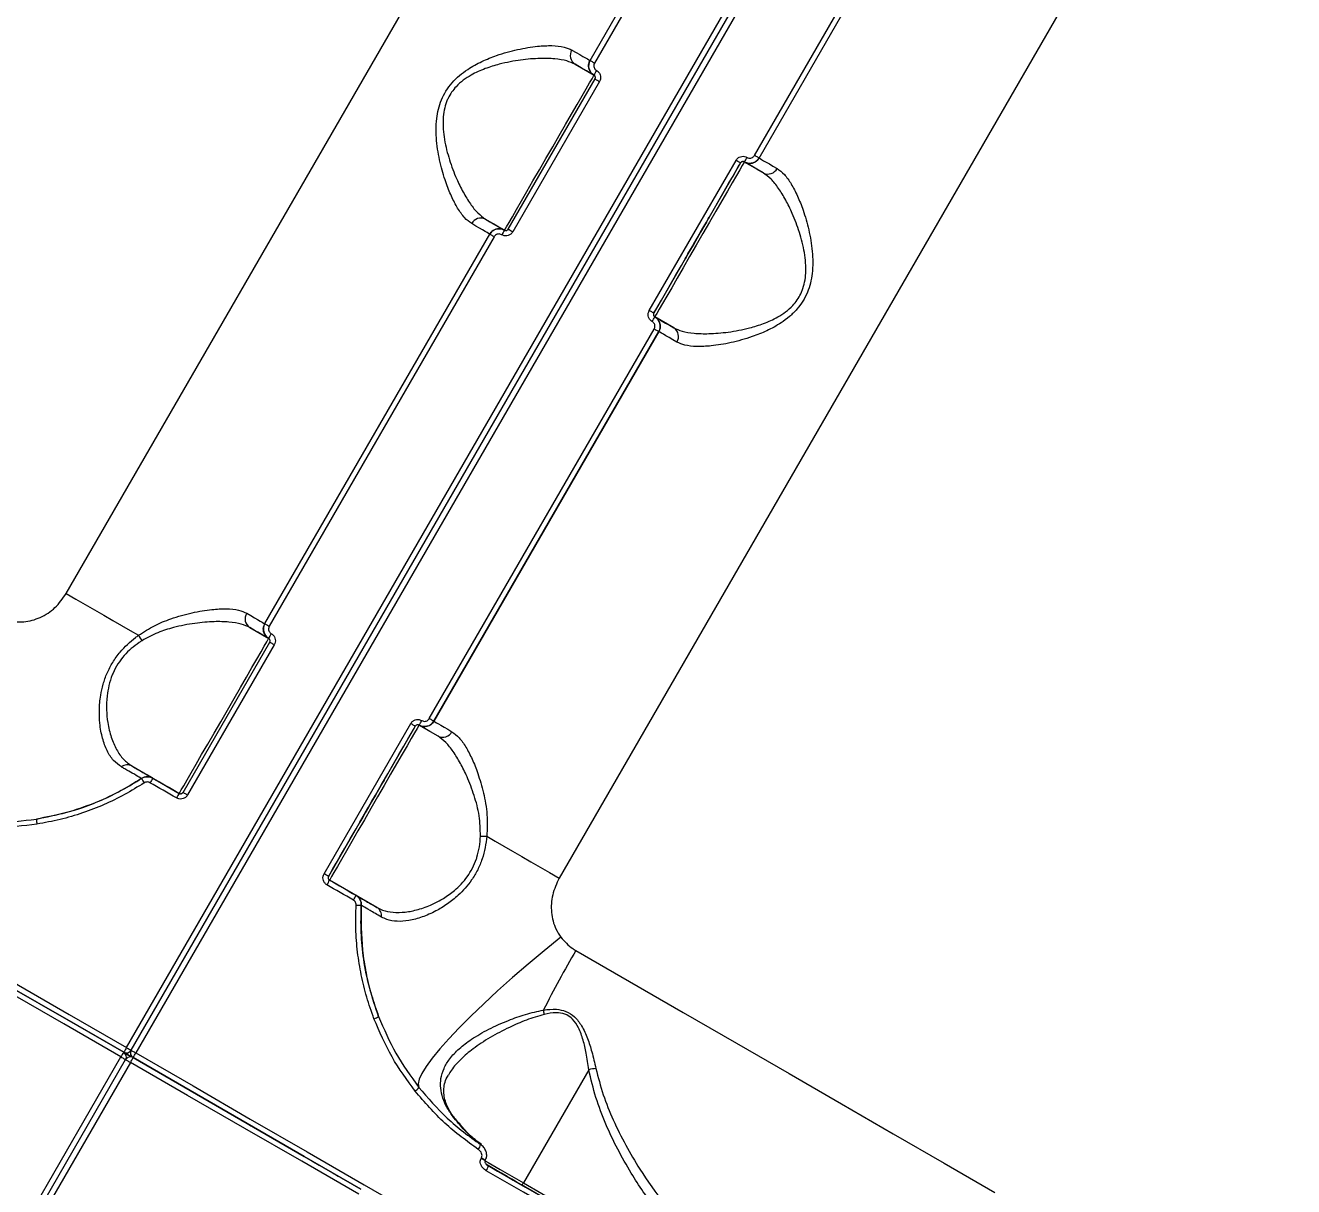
# Model space of a CAD drawing. Header units: millimetres. Extents: x -6006 to 5875, y -6399 to 6717.
# Drawn here: x 1698.3 to 1932.2, y 1038.3 to 1252.6 of the extents above; entities that cross this region are included whole.
import ezdxf

# ---------------------------------------------------------------- set-up
doc = ezdxf.new("R2010")
doc.units = ezdxf.units.MM
for name, color, linetype in [('DIKOM_ОБЪЕКТ', 7, 'Continuous'), ('DIKOM_РАЗМЕР_ЗОНА', 7, 'Continuous'), ('DIKOM_РАЗМЕР_ОБЪЕКТА', 7, 'Continuous')]:
    doc.layers.add(name, color=color, linetype=linetype)
doc.styles.add('style1', font='arial.ttf', dxfattribs={"width": 0.8})
doc.dimstyles.new('1-50', dxfattribs={"dimtxt": 300, "dimasz": 200, "dimexe": 100, "dimexo": 0, "dimgap": 100, "dimtad": 0, "dimdec": 0, "dimtxsty": 'style1', "dimcen": 0, "dimclrd": 7, "dimclre": 7, "dimadec": 1, "dimazin": 2, "dimtfac": 1, "dimtdec": 0, "dimtmove": 1, "dimatfit": 3, "dimfxl": 0, "dimlwd": 25, "dimlwe": 18, "dimarcsym": 0})

# ---------------------------------------------------------------- blocks, each defined once
blk = doc.blocks.new('*D15')
at = {"layer": 'Defpoints', "color": 0, "transparency": 16777216}
for p in [(-4354.46, 4593.05), (3409.28, 4593.05), (-1328.61, -3571.89)]:
    blk.add_point(p, dxfattribs=at)
at = {"layer": 'DIKOM_РАЗМЕР_ОБЪЕКТА', "color": 7, "lineweight": 18, "transparency": 16777216}
for p, q in [((3409.28, 4593.05), (-4454.46, 4593.05)), ((-1328.61, -3571.89), (-4454.46, -3571.89))]:
    blk.add_line(p, q, dxfattribs=at)
at = {"layer": 'DIKOM_РАЗМЕР_ОБЪЕКТА', "color": 7, "lineweight": 25, "transparency": 16777216}
for p, q in [((-4354.46, 4393.05), (-4354.46, 968.7)), ((-4354.46, -3371.89), (-4354.46, 52.46))]:
    blk.add_line(p, q, dxfattribs=at)
at = {"layer": 'DIKOM_РАЗМЕР_ОБЪЕКТА', "color": 7, "transparency": 16777216}
for points in [[(-4387.8, 4393.05), (-4321.13, 4393.05), (-4354.46, 4593.05)], [(-4387.8, -3371.89), (-4321.13, -3371.89), (-4354.46, -3571.89)]]:
    blk.add_solid(points, dxfattribs=at)
at = {"layer": 'DIKOM_РАЗМЕР_ОБЪЕКТА', "color": 0, "transparency": 16777216, "insert": (-4354.46, 510.58), "char_height": 300, "attachment_point": 5, "rotation": 90, "style": 'style1'}
blk.add_mtext('8150', dxfattribs=at)
blk = doc.blocks.new('*D16')
at = {"layer": 'Defpoints', "color": 0, "transparency": 16777216}
for p in [(3934.59, 4272.92), (-3710.11, -290.96), (3934.59, -4791.62)]:
    blk.add_point(p, dxfattribs=at)
at = {"layer": 'DIKOM_РАЗМЕР_ОБЪЕКТА', "color": 7, "lineweight": 18, "transparency": 16777216}
for p, q in [((3934.59, 4272.92), (3934.59, -4891.62)), ((-3710.11, -290.96), (-3710.11, -4891.62))]:
    blk.add_line(p, q, dxfattribs=at)
at = {"layer": 'DIKOM_РАЗМЕР_ОБЪЕКТА', "color": 7, "lineweight": 25, "transparency": 16777216}
for p, q in [((-3510.11, -4791.62), (-1432.64, -4791.62)), ((3734.59, -4791.62), (-518.7, -4791.62))]:
    blk.add_line(p, q, dxfattribs=at)
at = {"layer": 'DIKOM_РАЗМЕР_ОБЪЕКТА', "color": 7, "transparency": 16777216}
for points in [[(-3510.11, -4758.29), (-3510.11, -4824.96), (-3710.11, -4791.62)], [(3734.59, -4758.29), (3734.59, -4824.96), (3934.59, -4791.62)]]:
    blk.add_solid(points, dxfattribs=at)
at = {"layer": 'DIKOM_РАЗМЕР_ОБЪЕКТА', "color": 0, "transparency": 16777216, "insert": (-975.67, -4791.62), "char_height": 300, "attachment_point": 5, "style": 'style1'}
blk.add_mtext('7650', dxfattribs=at)
blk = doc.blocks.new('*D14')
at = {"layer": 'Defpoints', "color": 0, "transparency": 16777216}
for p in [(3463.26, 6716.57), (-5809.49, -5571.89), (-1350.38, -5571.89)]:
    blk.add_point(p, dxfattribs=at)
at = {"layer": 'DIKOM_РАЗМЕР_ЗОНА', "color": 7, "lineweight": 18, "transparency": 16777216}
for p, q in [((3463.26, 6716.57), (-5909.49, 6716.57)), ((-1350.38, -5571.89), (-5909.49, -5571.89))]:
    blk.add_line(p, q, dxfattribs=at)
at = {"layer": 'DIKOM_РАЗМЕР_ЗОНА', "color": 7, "lineweight": 25, "transparency": 16777216}
for p, q in [((-5809.49, 6516.57), (-5809.49, 1149.14)), ((-5809.49, -5371.89), (-5809.49, 69.36))]:
    blk.add_line(p, q, dxfattribs=at)
at = {"layer": 'DIKOM_РАЗМЕР_ЗОНА', "color": 7, "transparency": 16777216}
for points in [[(-5842.83, 6516.57), (-5776.16, 6516.57), (-5809.49, 6716.57)], [(-5842.83, -5371.89), (-5776.16, -5371.89), (-5809.49, -5571.89)]]:
    blk.add_solid(points, dxfattribs=at)
at = {"layer": 'DIKOM_РАЗМЕР_ЗОНА', "color": 0, "transparency": 16777216, "insert": (-5809.49, 609.25), "char_height": 300, "attachment_point": 5, "rotation": 90, "style": 'style1'}
blk.add_mtext('12300', dxfattribs=at)
blk = doc.blocks.new('*D13')
at = {"layer": 'Defpoints', "color": 0, "transparency": 16777216}
for p in [(5874.9, 4901.57), (-5210.11, -1293.83), (5874.9, -6202.3)]:
    blk.add_point(p, dxfattribs=at)
at = {"layer": 'DIKOM_РАЗМЕР_ЗОНА', "color": 7, "lineweight": 18, "transparency": 16777216}
for p, q in [((5874.9, 4901.57), (5874.9, -6302.3)), ((-5210.11, -1293.83), (-5210.11, -6302.3))]:
    blk.add_line(p, q, dxfattribs=at)
at = {"layer": 'DIKOM_РАЗМЕР_ЗОНА', "color": 7, "lineweight": 25, "transparency": 16777216}
for p, q in [((-5010.11, -6202.3), (160.46, -6202.3)), ((5674.9, -6202.3), (1240.24, -6202.3))]:
    blk.add_line(p, q, dxfattribs=at)
at = {"layer": 'DIKOM_РАЗМЕР_ЗОНА', "color": 7, "transparency": 16777216}
for points in [[(-5010.11, -6168.97), (-5010.11, -6235.64), (-5210.11, -6202.3)], [(5674.9, -6168.97), (5674.9, -6235.64), (5874.9, -6202.3)]]:
    blk.add_solid(points, dxfattribs=at)
at = {"layer": 'DIKOM_РАЗМЕР_ЗОНА', "color": 0, "transparency": 16777216, "insert": (700.35, -6202.3), "char_height": 300, "attachment_point": 5, "style": 'style1'}
blk.add_mtext('11100', dxfattribs=at)

msp = doc.modelspace()

# ---------------------------------------------------------------- linework, layer by layer
at = {"layer": 'DIKOM_ОБЪЕКТ', "color": 7, "linetype": 'Continuous', "lineweight": 15}
for p, q in [((1716.91, 1064.01), (1958.91, 1483.16)), ((1717.77, 1063.5), (1959.77, 1482.66)), ((1960.64, 1482.16), (1718.64, 1063)), ((1705.81, 1147.78), (1880.81, 1450.89)), ((1971.74, 1398.38), (1796.74, 1095.28)), ((1802.44, 1246.14), (1843.94, 1318.02)), ((1844.77, 1317.54), (1803.27, 1245.66)), ((1832.78, 1228.62), (1874.28, 1300.5)), ((1833.61, 1228.14), (1875.11, 1300.02)), ((1799.66, 1245.44), (1803.17, 1243.41)), ((1787.35, 1215.01), (1803.35, 1242.73)), ((1804.19, 1242.24), (1788.19, 1214.53)), ((1813.36, 1200), (1829.36, 1227.71)), ((1830.2, 1227.23), (1814.2, 1199.51)), ((1830.2, 1227.23), (1830.2, 1227.23)), ((1830.88, 1227.41), (1830.92, 1227.39)), ((1834.39, 1225.38), (1830.88, 1227.41)), ((1783.16, 1216.86), (1786.67, 1214.83)), ((1786.63, 1214.85), (1786.63, 1214.85)), ((1786.63, 1214.85), (1786.67, 1214.83)), ((1742.44, 1142.22), (1783.94, 1214.1)), ((1784.77, 1213.62), (1743.27, 1141.74)), ((1814.2, 1199.51), (1814.2, 1199.51)), ((1814.38, 1198.83), (1814.38, 1198.83)), ((1817.89, 1196.81), (1814.38, 1198.83)), ((1772.78, 1124.7), (1814.28, 1196.58)), ((1773.61, 1124.22), (1815.11, 1196.1)), ((1815.11, 1196.1), (1773.61, 1124.22)), ((1815.11, 1196.1), (1815.11, 1196.1)), ((1739.66, 1141.51), (1743.17, 1139.49)), ((1727.35, 1111.09), (1743.35, 1138.8)), ((1744.19, 1138.32), (1728.19, 1110.61)), ((1753.36, 1096.07), (1769.36, 1123.79)), ((1770.2, 1123.3), (1754.2, 1095.59)), ((1770.2, 1123.3), (1770.2, 1123.3)), ((1770.88, 1123.49), (1770.92, 1123.47)), ((1774.39, 1121.46), (1770.88, 1123.49)), ((1770.92, 1123.47), (1770.92, 1123.47)), ((1717.92, 1115.96), (1726.67, 1110.91)), ((1754.2, 1095.59), (1754.2, 1095.59)), ((1763.13, 1089.86), (1754.38, 1094.91)), ((1754.38, 1094.91), (1754.38, 1094.91)), ((1760.24, 1090.26), (1760.24, 1090.26)), ((1473.91, 643.12), (1715.91, 1062.27)), ((1716.43, 1063.13), (1716.41, 1063.14)), ((1716.43, 1063.13), (1716.43, 1063.13)), ((1718.12, 1062.15), (1718.12, 1062.15)), ((1474.77, 642.62), (1716.77, 1061.77)), ((1717.64, 1061.27), (1475.64, 642.11)), ((1802.21, 1059.92), (1790.16, 1039.04)), ((1777.58, 1050.8), (1777.6, 1050.77)), ((1782.42, 1046.09), (1781.9, 1046.49)), ((1782.35, 1043.54), (1782.4, 1043.62)), ((1783.08, 1043.12), (1783.13, 1043.2)), ((1790.16, 1039.04), (1839.77, 1010.39)), ((1837.78, 1010.96), (1789.76, 1038.68))]:
    msp.add_line(p, q, dxfattribs=at)
at = {"layer": 'DIKOM_ОБЪЕКТ', "color": 7, "linetype": 'Continuous', "lineweight": 15, "flags": 128}
for points in [[(1799.1, 1248.07), (1799.87, 1247.62), (1800.54, 1247.23), (1801.12, 1246.9), (1801.59, 1246.63), (1801.96, 1246.42), (1802.22, 1246.26), (1802.38, 1246.17), (1802.44, 1246.14)], [(1803.17, 1243.41), (1803.11, 1243.44), (1802.95, 1243.54), (1802.67, 1243.7), (1802.28, 1243.92), (1801.78, 1244.21), (1801.18, 1244.56), (1800.47, 1244.97), (1799.66, 1245.44)], [(1802.44, 1246.14), (1802.45, 1246.13), (1802.5, 1246.11), (1802.57, 1246.06), (1802.68, 1246), (1802.8, 1245.93), (1802.95, 1245.85), (1803.1, 1245.76), (1803.27, 1245.66)], [(1786.67, 1214.83), (1786.76, 1214.99), (1787.04, 1215.47), (1787.49, 1216.25), (1788.1, 1217.31), (1788.87, 1218.65), (1789.78, 1220.21), (1790.79, 1221.98), (1791.91, 1223.9), (1793.08, 1225.94), (1794.3, 1228.05), (1795.54, 1230.19), (1796.76, 1232.3), (1797.93, 1234.34), (1799.04, 1236.26), (1800.06, 1238.03), (1800.97, 1239.59), (1801.74, 1240.93), (1802.35, 1241.99), (1802.8, 1242.77), (1803.08, 1243.25), (1803.17, 1243.41)], [(1803.35, 1242.73), (1803.37, 1242.72), (1803.41, 1242.69), (1803.49, 1242.65), (1803.59, 1242.59), (1803.72, 1242.51), (1803.86, 1242.43), (1804.02, 1242.34), (1804.19, 1242.24)], [(1833.61, 1228.14), (1833.6, 1228.15), (1833.55, 1228.18), (1833.47, 1228.22), (1833.37, 1228.28), (1833.25, 1228.35), (1833.1, 1228.44), (1832.95, 1228.53), (1832.78, 1228.62)], [(1814.2, 1199.51), (1814.29, 1199.67), (1814.55, 1200.13), (1814.99, 1200.89), (1815.59, 1201.92), (1816.33, 1203.21), (1817.21, 1204.73), (1818.2, 1206.44), (1819.28, 1208.31), (1820.42, 1210.29), (1821.6, 1212.33), (1822.8, 1214.41), (1823.98, 1216.45), (1825.12, 1218.43), (1826.2, 1220.3), (1827.19, 1222.01), (1828.06, 1223.53), (1828.81, 1224.82), (1829.41, 1225.85), (1829.84, 1226.61), (1830.11, 1227.07), (1830.2, 1227.23)], [(1830.88, 1227.41), (1830.79, 1227.25), (1830.52, 1226.77), (1830.06, 1225.99), (1829.45, 1224.93), (1828.68, 1223.59), (1827.78, 1222.03), (1826.76, 1220.26), (1825.65, 1218.34), (1824.47, 1216.3), (1823.25, 1214.19), (1822.02, 1212.05), (1820.8, 1209.94), (1819.62, 1207.9), (1818.51, 1205.98), (1817.49, 1204.21), (1816.58, 1202.65), (1815.82, 1201.31), (1815.2, 1200.25), (1814.75, 1199.47), (1814.47, 1198.99), (1814.38, 1198.83)], [(1830.2, 1227.23), (1830.18, 1227.24), (1830.13, 1227.26), (1830.06, 1227.31), (1829.95, 1227.37), (1829.83, 1227.44), (1829.68, 1227.52), (1829.53, 1227.62), (1829.36, 1227.71)], [(1834.39, 1225.38), (1833.58, 1225.85), (1832.87, 1226.26), (1832.26, 1226.61), (1831.77, 1226.9), (1831.38, 1227.12), (1831.1, 1227.28), (1830.94, 1227.38), (1830.88, 1227.41)], [(1833.61, 1228.14), (1833.67, 1228.11), (1833.82, 1228.02), (1834.09, 1227.87), (1834.46, 1227.65), (1834.93, 1227.38), (1835.51, 1227.05), (1836.18, 1226.66), (1836.95, 1226.21)], [(1783.16, 1216.86), (1783.97, 1216.39), (1784.68, 1215.98), (1785.28, 1215.63), (1785.78, 1215.34), (1786.17, 1215.12), (1786.45, 1214.96), (1786.61, 1214.86), (1786.67, 1214.83)], [(1822.2, 1213.37), (1822.83, 1214.47), (1823.42, 1215.48), (1823.9, 1216.32), (1824.25, 1216.92), (1824.43, 1217.23), (1824.43, 1217.23), (1824.25, 1216.92), (1823.9, 1216.32), (1823.41, 1215.48), (1822.83, 1214.47), (1822.2, 1213.37), (1821.56, 1212.27), (1820.98, 1211.26), (1820.5, 1210.43), (1820.15, 1209.83), (1819.97, 1209.51), (1819.97, 1209.51), (1820.15, 1209.83), (1820.5, 1210.43), (1820.98, 1211.26), (1821.56, 1212.27), (1822.2, 1213.37)], [(1783.94, 1214.1), (1783.88, 1214.13), (1783.72, 1214.22), (1783.46, 1214.37), (1783.09, 1214.59), (1782.62, 1214.86), (1782.04, 1215.19), (1781.37, 1215.58), (1780.6, 1216.03)], [(1787.35, 1215.01), (1787.37, 1215.01), (1787.41, 1214.98), (1787.49, 1214.93), (1787.59, 1214.87), (1787.72, 1214.8), (1787.86, 1214.72), (1788.02, 1214.63), (1788.19, 1214.53)], [(1783.94, 1214.1), (1783.95, 1214.09), (1784, 1214.06), (1784.07, 1214.02), (1784.18, 1213.96), (1784.3, 1213.89), (1784.45, 1213.8), (1784.6, 1213.71), (1784.77, 1213.62)], [(1814.2, 1199.51), (1814.18, 1199.52), (1814.13, 1199.55), (1814.06, 1199.6), (1813.95, 1199.66), (1813.83, 1199.73), (1813.68, 1199.81), (1813.53, 1199.9), (1813.36, 1200)], [(1814.38, 1198.83), (1814.44, 1198.8), (1814.6, 1198.7), (1814.88, 1198.54), (1815.27, 1198.32), (1815.76, 1198.03), (1816.37, 1197.68), (1817.08, 1197.27), (1817.89, 1196.81)], [(1815.11, 1196.1), (1815.1, 1196.11), (1815.05, 1196.14), (1814.97, 1196.18), (1814.87, 1196.24), (1814.75, 1196.31), (1814.6, 1196.39), (1814.45, 1196.48), (1814.28, 1196.58)], [(1818.45, 1194.17), (1817.68, 1194.62), (1817.01, 1195.01), (1816.43, 1195.34), (1815.96, 1195.61), (1815.59, 1195.82), (1815.32, 1195.98), (1815.17, 1196.07), (1815.11, 1196.1)], [(1705.81, 1147.78), (1707.57, 1146.76), (1709.31, 1145.76), (1711.03, 1144.76), (1712.73, 1143.78), (1714.39, 1142.82), (1716.02, 1141.88), (1717.61, 1140.97), (1719.15, 1140.07)], [(1739.1, 1144.15), (1739.87, 1143.7), (1740.54, 1143.31), (1741.12, 1142.98), (1741.59, 1142.71), (1741.96, 1142.49), (1742.22, 1142.34), (1742.38, 1142.25), (1742.44, 1142.22)], [(1742.44, 1142.22), (1742.45, 1142.21), (1742.5, 1142.18), (1742.57, 1142.14), (1742.68, 1142.08), (1742.8, 1142.01), (1742.95, 1141.92), (1743.1, 1141.83), (1743.27, 1141.74)], [(1726.67, 1110.91), (1726.76, 1111.07), (1727.04, 1111.54), (1727.49, 1112.32), (1728.1, 1113.39), (1728.87, 1114.72), (1729.78, 1116.29), (1730.79, 1118.05), (1731.91, 1119.98), (1733.08, 1122.02), (1734.3, 1124.13), (1735.54, 1126.26), (1736.76, 1128.38), (1737.93, 1130.42), (1739.04, 1132.34), (1740.06, 1134.11), (1740.97, 1135.67), (1741.74, 1137), (1742.35, 1138.07), (1742.8, 1138.85), (1743.08, 1139.33), (1743.17, 1139.49)], [(1743.17, 1139.49), (1743.11, 1139.52), (1742.95, 1139.62), (1742.67, 1139.78), (1742.28, 1140), (1741.78, 1140.29), (1741.18, 1140.63), (1740.47, 1141.04), (1739.66, 1141.51)], [(1743.35, 1138.8), (1743.37, 1138.8), (1743.41, 1138.77), (1743.49, 1138.72), (1743.59, 1138.66), (1743.72, 1138.59), (1743.86, 1138.51), (1744.02, 1138.42), (1744.19, 1138.32)], [(1754.2, 1095.59), (1754.29, 1095.75), (1754.55, 1096.21), (1754.99, 1096.96), (1755.59, 1098), (1756.33, 1099.29), (1757.21, 1100.81), (1758.2, 1102.52), (1759.28, 1104.38), (1760.42, 1106.36), (1761.6, 1108.41), (1762.8, 1110.48), (1763.98, 1112.53), (1765.12, 1114.51), (1766.2, 1116.38), (1767.19, 1118.09), (1768.06, 1119.6), (1768.81, 1120.9), (1769.41, 1121.93), (1769.84, 1122.69), (1770.11, 1123.15), (1770.2, 1123.3)], [(1770.88, 1123.49), (1770.79, 1123.33), (1770.52, 1122.85), (1770.06, 1122.07), (1769.45, 1121), (1768.68, 1119.67), (1767.78, 1118.11), (1766.76, 1116.34), (1765.65, 1114.42), (1764.47, 1112.38), (1763.25, 1110.26), (1762.02, 1108.13), (1760.8, 1106.02), (1759.62, 1103.98), (1758.51, 1102.05), (1757.49, 1100.29), (1756.58, 1098.72), (1755.82, 1097.39), (1755.2, 1096.32), (1754.75, 1095.54), (1754.47, 1095.07), (1754.38, 1094.91)], [(1770.2, 1123.3), (1770.18, 1123.31), (1770.13, 1123.34), (1770.06, 1123.39), (1769.95, 1123.44), (1769.83, 1123.52), (1769.68, 1123.6), (1769.53, 1123.69), (1769.36, 1123.79)], [(1774.39, 1121.46), (1773.58, 1121.93), (1772.87, 1122.34), (1772.27, 1122.69), (1771.77, 1122.97), (1771.38, 1123.2), (1771.1, 1123.36), (1770.94, 1123.46), (1770.88, 1123.49)], [(1773.61, 1124.22), (1773.6, 1124.23), (1773.55, 1124.26), (1773.47, 1124.3), (1773.37, 1124.36), (1773.25, 1124.43), (1773.1, 1124.51), (1772.95, 1124.6), (1772.78, 1124.7)], [(1773.61, 1124.22), (1773.67, 1124.19), (1773.82, 1124.1), (1774.09, 1123.94), (1774.46, 1123.73), (1774.93, 1123.46), (1775.51, 1123.13), (1776.18, 1122.74), (1776.95, 1122.29)], [(1721.81, 1113.72), (1722.41, 1113.36), (1723.02, 1113.01), (1723.63, 1112.66), (1724.24, 1112.31), (1724.84, 1111.96), (1725.45, 1111.61), (1726.06, 1111.26), (1726.67, 1110.91)], [(1726.13, 1110.06), (1725.52, 1110.41), (1724.92, 1110.77), (1724.31, 1111.12), (1723.7, 1111.47), (1723.09, 1111.82), (1722.48, 1112.17), (1721.87, 1112.52), (1721.26, 1112.87)], [(1762.2, 1109.45), (1762.83, 1110.55), (1763.42, 1111.55), (1763.9, 1112.39), (1764.25, 1112.99), (1764.43, 1113.3), (1764.43, 1113.3), (1764.24, 1112.99), (1763.9, 1112.39), (1763.41, 1111.55), (1762.83, 1110.55), (1762.2, 1109.45), (1761.56, 1108.35), (1760.98, 1107.34), (1760.5, 1106.5), (1760.15, 1105.9), (1759.97, 1105.59), (1759.97, 1105.59), (1760.15, 1105.9), (1760.5, 1106.5), (1760.98, 1107.34), (1761.56, 1108.35), (1762.2, 1109.45)], [(1716.41, 1063.14), (1706.41, 1068.91), (1696.42, 1074.68), (1686.45, 1080.44), (1676.5, 1086.18), (1666.6, 1091.9), (1656.74, 1097.59), (1646.94, 1103.24), (1637.21, 1108.86), (1635.32, 1109.96)], [(1727.35, 1111.09), (1727.37, 1111.08), (1727.41, 1111.06), (1727.49, 1111.01), (1727.59, 1110.95), (1727.72, 1110.88), (1727.86, 1110.79), (1728.02, 1110.7), (1728.19, 1110.61)], [(1783.4, 1102.98), (1784.94, 1102.09), (1786.53, 1101.17), (1788.16, 1100.23), (1789.83, 1099.27), (1791.52, 1098.29), (1793.24, 1097.3), (1794.98, 1096.29), (1796.74, 1095.28)], [(1754.2, 1095.59), (1754.18, 1095.6), (1754.13, 1095.63), (1754.06, 1095.67), (1753.95, 1095.73), (1753.83, 1095.8), (1753.68, 1095.89), (1753.53, 1095.98), (1753.36, 1096.07)], [(1754.38, 1094.91), (1754.99, 1094.56), (1755.6, 1094.21), (1756.2, 1093.86), (1756.81, 1093.51), (1757.42, 1093.15), (1758.03, 1092.8), (1758.63, 1092.45), (1759.24, 1092.1)], [(1758.79, 1091.21), (1758.18, 1091.56), (1757.57, 1091.91), (1756.96, 1092.27), (1756.35, 1092.62), (1755.74, 1092.97), (1755.13, 1093.32), (1754.52, 1093.67), (1753.91, 1094.02)], [(1797.04, 1084.38), (1793.97, 1081.88), (1790.99, 1079.38), (1788.12, 1076.9), (1785.39, 1074.46), (1782.83, 1072.09), (1780.45, 1069.81), (1778.3, 1067.65), (1776.38, 1065.62), (1774.72, 1063.74), (1773.33, 1062.04), (1772.22, 1060.53), (1771.42, 1059.22), (1770.92, 1058.14), (1770.72, 1057.28), (1770.85, 1056.66)], [(1799.81, 1081.9), (1809.74, 1076.17), (1819.62, 1070.47), (1829.42, 1064.81), (1839.15, 1059.19), (1848.79, 1053.62), (1858.33, 1048.11), (1867.77, 1042.66), (1877.1, 1037.28)], [(1695.81, 1076.19), (1706.35, 1070.1), (1716.91, 1064.01)], [(1715.91, 1062.27), (1705.35, 1068.37), (1694.81, 1074.46)], [(1695.36, 1075.29), (1705.88, 1069.22), (1716.41, 1063.14)], [(1716.41, 1063.14), (1705.88, 1069.22), (1695.36, 1075.29)], [(1715.91, 1062.27), (1716.08, 1062.18), (1716.24, 1062.08), (1716.39, 1062), (1716.52, 1061.92), (1716.63, 1061.86), (1716.71, 1061.81), (1716.76, 1061.78), (1716.77, 1061.77)], [(1718.13, 1062.14), (1717.32, 1062.61), (1716.41, 1063.14)], [(1716.41, 1063.14), (1717.32, 1062.61), (1718.14, 1062.14)], [(1716.91, 1064.01), (1717.07, 1063.91), (1717.24, 1063.81), (1717.39, 1063.73), (1717.52, 1063.65), (1717.63, 1063.59), (1717.71, 1063.54), (1717.76, 1063.51), (1717.77, 1063.5)], [(1717.77, 1063.5), (1717.79, 1063.49), (1717.84, 1063.47), (1717.92, 1063.42), (1718.03, 1063.36), (1718.16, 1063.28), (1718.31, 1063.2), (1718.47, 1063.1), (1718.64, 1063)], [(1718.14, 1062.14), (1728.67, 1056.06), (1739.19, 1049.99), (1749.69, 1043.92), (1760.16, 1037.88)], [(1739.73, 1049.68), (1738.14, 1050.59), (1728.14, 1056.36), (1718.14, 1062.14)], [(1760.16, 1037.88), (1749.69, 1043.92), (1739.19, 1049.99), (1728.67, 1056.06), (1718.14, 1062.14)], [(1718.64, 1063), (1729.2, 1056.91), (1739.74, 1050.82), (1750.27, 1044.74), (1760.77, 1038.68), (1771.23, 1032.64)], [(1716.77, 1061.77), (1716.79, 1061.76), (1716.84, 1061.73), (1716.92, 1061.69), (1717.03, 1061.63), (1717.16, 1061.55), (1717.31, 1061.46), (1717.47, 1061.37), (1717.64, 1061.27)], [(1759.77, 1036.95), (1749.27, 1043.01), (1738.74, 1049.09), (1728.2, 1055.18), (1717.64, 1061.27)], [(1777.33, 1051.01), (1777.53, 1050.86), (1777.58, 1050.8)], [(1739.67, 1049.71), (1739.68, 1049.7), (1739.89, 1049.58), (1740.41, 1049.28), (1741.22, 1048.81), (1742.29, 1048.2), (1743.57, 1047.46)], [(1743.57, 1047.46), (1745.01, 1046.63), (1746.55, 1045.74), (1748.12, 1044.83), (1749.67, 1043.93), (1751.13, 1043.09), (1752.44, 1042.33), (1753.55, 1041.7), (1754.41, 1041.2), (1754.98, 1040.87), (1755.24, 1040.72), (1755.26, 1040.71)], [(1783.08, 1043.12), (1783.05, 1043.14), (1782.95, 1043.2), (1782.79, 1043.29), (1782.58, 1043.41), (1782.35, 1043.54)], [(1783.13, 1043.2), (1783.09, 1043.22), (1782.99, 1043.28), (1782.83, 1043.37), (1782.63, 1043.49), (1782.4, 1043.62)], [(1783.08, 1043.12), (1783.66, 1042.79), (1785.85, 1041.52), (1788.03, 1040.26), (1790.16, 1039.04)], [(1783.23, 1042.46), (1784.26, 1041.86), (1785.36, 1041.22), (1786.45, 1040.6), (1787.44, 1040.03), (1788.24, 1039.56), (1788.8, 1039.24), (1789.06, 1039.09), (1789.01, 1039.12), (1788.64, 1039.33), (1788, 1039.7), (1787.13, 1040.21), (1786.1, 1040.8), (1784.99, 1041.44), (1783.94, 1042.05)], [(1837.55, 1009.94), (1830.89, 1013.79), (1824.18, 1017.66), (1817.44, 1021.55), (1810.67, 1025.46), (1803.86, 1029.39), (1797.03, 1033.34), (1790.17, 1037.3), (1783.28, 1041.27)], [(1783.64, 1042.22), (1790.51, 1038.25), (1797.36, 1034.3), (1804.18, 1030.36), (1810.97, 1026.44), (1817.72, 1022.54), (1824.45, 1018.66), (1831.13, 1014.8), (1837.78, 1010.96)], [(1789.76, 1038.68), (1787.71, 1039.87), (1785.59, 1041.09), (1783.65, 1042.21)], [(1755.29, 1040.69), (1755.51, 1040.56), (1755.97, 1040.3), (1756.13, 1040.21)], [(1789.76, 1038.68), (1789.8, 1038.68), (1789.84, 1038.69), (1789.88, 1038.71), (1789.94, 1038.75), (1789.99, 1038.81), (1790.05, 1038.88), (1790.1, 1038.95), (1790.16, 1039.04)]]:
    msp.add_lwpolyline(points, dxfattribs=at)
at = {"layer": 'DIKOM_ОБЪЕКТ', "color": 7, "linetype": 'Continuous', "lineweight": 15}
for centre, radius, start, end in [((1800.7, 1247.04), 1.91, 147.2583, 236.9418), ((1804.17, 1245.14), 2, 150, 240), ((1809.2, 1240.8), 6.57, 147.8273, 156.5578), ((1825.59, 1231.33), 6.58, 323.454, 332.1721), ((1831.88, 1229.14), 2, 241.1812, 330), ((1835.26, 1227.09), 1.91, 243.0527, 332.7498), ((1782.29, 1215.15), 1.91, 63.0511, 152.7514), ((1785.67, 1213.1), 2, 82.1486, 150), ((1791.94, 1210.92), 6.56, 143.437, 152.1818), ((1808.34, 1201.45), 6.58, 327.8217, 336.5391), ((1813.38, 1197.1), 2, 330, 60), ((1816.85, 1195.2), 1.91, 327.2467, 56.9445), ((1740.7, 1143.11), 1.91, 147.2516, 236.9485), ((1744.17, 1141.22), 2, 150, 240), ((1725.75, 1143.61), 7.49, 208.143, 217.1572), ((1749.18, 1136.88), 6.56, 147.819, 156.5723), ((1765.57, 1127.42), 6.61, 323.479, 332.1629), ((1771.88, 1125.22), 2, 241.1812, 330), ((1775.26, 1123.17), 1.91, 243.0453, 332.7541), ((1717.09, 1114.41), 1.76, 61.8384, 128.8532), ((1720.81, 1111.98), 2, 61.1812, 123.1329), ((1728.19, 1118.33), 9.68, 208.8481, 214.4891), ((1725.61, 1110.65), 4.88, 141.1562, 152.9242), ((1731.93, 1107), 6.56, 143.4358, 152.1903), ((1703.88, 1106), 3.56, 177.47, 192.7702), ((1783.16, 1110.46), 7.48, 262.837, 271.8567), ((1748.3, 1097.55), 6.63, 327.8546, 336.5063), ((1754.68, 1093.87), 4.9, 327.0681, 338.8074), ((1758.24, 1090.37), 2, 356.8671, 60), ((1760.04, 1099.93), 9.67, 265.5067, 271.151), ((1762.2, 1088.36), 1.76, 351.1438, 58.1592), ((2004.43, 963.62), 236.35, 149.9701, 152.9963), ((1761.54, 1072.71), 3.54, 287.1807, 302.5607), ((1787.87, 1069.53), 6.14, 5.6863, 13.23), ((1799.38, 1014.38), 96.24, 149.561, 150.1563), ((1799.91, 1015.79), 95.99, 149.8449, 150.4417), ((1715.91, 1062.27), 1, 330, 60), ((1715.91, 1062.27), 1, 333.1707, 60), ((1716.91, 1064), 1, 241.1812, 330), ((1716.91, 1064), 1, 243.3085, 326.8257), ((1717.64, 1061.27), 1, 60, 150), ((1718.64, 1063), 1, 150, 240), ((1617.5, 1119.36), 115.77, 329.884, 330.3789), ((1623, 1117.93), 110.3, 329.6141, 330.1336), ((1804.33, 1051.61), 8.57, 95.4065, 104.277), ((1768.87, 1057.98), 2.38, 302.902, 326.2448), ((1780.31, 1046.48), 1.97, 319.8049, 349.1154), ((1781.96, 1042.32), 1.69, 321.7065, 356.629)]:
    msp.add_arc(centre, radius, start, end, dxfattribs=at)
for points, knots in [([(1780.6, 1216.03), (1780.15, 1216.35), (1779.26, 1217.02), (1778.01, 1218.8), (1776.84, 1221.04), (1775.73, 1223.84), (1774.73, 1227.26), (1774.04, 1231.21), (1773.98, 1235.19), (1774.71, 1238.36), (1775.82, 1240.54), (1776.95, 1242.06), (1778.32, 1243.39), (1780.17, 1244.76), (1782.49, 1246.02), (1785.62, 1247.27), (1789.14, 1248.24), (1792.59, 1248.8), (1795.46, 1248.93), (1797.63, 1248.72), (1798.64, 1248.27), (1799.1, 1248.07)], [0, 0, 0, 0, 0.054584, 0.111032, 0.165946, 0.222013, 0.289072, 0.357961, 0.422674, 0.477404, 0.50475, 0.533101, 0.562354, 0.592383, 0.639888, 0.688584, 0.759285, 0.83206, 0.890159, 0.949869, 1, 1, 1, 1]), ([(1799.66, 1245.44), (1799.18, 1245.66), (1798.15, 1246.14), (1795.95, 1246.48), (1793.09, 1246.56), (1789.64, 1246.28), (1786.18, 1245.63), (1783.07, 1244.68), (1780.82, 1243.68), (1779.02, 1242.52), (1777.48, 1241.18), (1776.49, 1239.75), (1775.85, 1238.25), (1775.49, 1236.97), (1775.21, 1234.6), (1775.5, 1231.43), (1776.46, 1227.73), (1777.69, 1224.5), (1779.02, 1221.79), (1780.33, 1219.65), (1781.72, 1217.89), (1782.68, 1217.2), (1783.16, 1216.86)], [0, 0, 0, 0, 0.050714, 0.109915, 0.170724, 0.242652, 0.316473, 0.363749, 0.411987, 0.440046, 0.468859, 0.5101, 0.521086, 0.546819, 0.573409, 0.636935, 0.704614, 0.77415, 0.830253, 0.887331, 0.942881, 1, 1, 1, 1]), ([(1803.17, 1243.41), (1803.04, 1243.49), (1802.73, 1243.7), (1802.37, 1244.19), (1802.15, 1244.83), (1802.16, 1245.53), (1802.34, 1245.94), (1802.44, 1246.14)], [0, 0, 0, 0, 0.1417, 0.35639, 0.570963, 0.785438, 1, 1, 1, 1]), ([(1803.27, 1245.66), (1803.22, 1245.56), (1803.13, 1245.35), (1803.13, 1245.01), (1803.23, 1244.69), (1803.42, 1244.44), (1803.57, 1244.34), (1803.63, 1244.3)], [0, 0, 0, 0, 0.214232, 0.428558, 0.643177, 0.858094, 1, 1, 1, 1]), ([(1803.35, 1242.73), (1803.37, 1242.78), (1803.42, 1242.88), (1803.42, 1243.05), (1803.37, 1243.22), (1803.28, 1243.34), (1803.2, 1243.39), (1803.17, 1243.41)], [0, 0, 0, 0, 0.213807, 0.428141, 0.642734, 0.857889, 1, 1, 1, 1]), ([(1803.63, 1244.3), (1803.73, 1244.23), (1803.96, 1244.08), (1804.24, 1243.71), (1804.4, 1243.23), (1804.4, 1242.71), (1804.26, 1242.4), (1804.19, 1242.24)], [0, 0, 0, 0, 0.141816, 0.356764, 0.571373, 0.78575, 1, 1, 1, 1]), ([(1829.36, 1227.71), (1829.42, 1227.8), (1829.58, 1228.03), (1829.94, 1228.31), (1830.43, 1228.47), (1830.95, 1228.47), (1831.26, 1228.33), (1831.41, 1228.26)], [0, 0, 0, 0, 0.140586, 0.355084, 0.569846, 0.784806, 1, 1, 1, 1]), ([(1831.41, 1228.26), (1831.52, 1228.21), (1831.72, 1228.12), (1832.07, 1228.12), (1832.39, 1228.22), (1832.64, 1228.41), (1832.74, 1228.56), (1832.78, 1228.62)], [0, 0, 0, 0, 0.215091, 0.430173, 0.644921, 0.859443, 1, 1, 1, 1]), ([(1836.95, 1226.21), (1837.4, 1225.88), (1838.3, 1225.21), (1839.55, 1223.42), (1840.71, 1221.19), (1841.83, 1218.37), (1842.84, 1214.96), (1843.51, 1211.01), (1843.57, 1207.05), (1842.84, 1203.87), (1841.72, 1201.69), (1840.6, 1200.17), (1839.23, 1198.84), (1837.37, 1197.47), (1835.05, 1196.21), (1831.91, 1194.97), (1828.39, 1193.99), (1824.93, 1193.44), (1822.08, 1193.31), (1819.91, 1193.52), (1818.91, 1193.97), (1818.45, 1194.17)], [0, 0, 0, 0, 0.055475, 0.111024, 0.166498, 0.222005, 0.290023, 0.357963, 0.422675, 0.477407, 0.505248, 0.533095, 0.562711, 0.592377, 0.64043, 0.688581, 0.760327, 0.832062, 0.891, 0.949866, 1, 1, 1, 1]), ([(1830.88, 1227.41), (1830.83, 1227.43), (1830.73, 1227.48), (1830.55, 1227.48), (1830.39, 1227.43), (1830.27, 1227.34), (1830.22, 1227.26), (1830.2, 1227.23)], [0, 0, 0, 0, 0.2156, 0.430602, 0.645398, 0.859553, 1, 1, 1, 1]), ([(1833.61, 1228.14), (1833.53, 1228.02), (1833.32, 1227.71), (1832.84, 1227.34), (1832.19, 1227.13), (1831.5, 1227.13), (1831.09, 1227.32), (1830.88, 1227.41)], [0, 0, 0, 0, 0.140687, 0.355479, 0.570305, 0.785146, 1, 1, 1, 1]), ([(1817.89, 1196.81), (1818.37, 1196.58), (1819.4, 1196.1), (1821.61, 1195.76), (1824.46, 1195.68), (1827.91, 1195.96), (1831.37, 1196.61), (1834.48, 1197.56), (1836.73, 1198.56), (1838.54, 1199.72), (1840.07, 1201.06), (1841.06, 1202.49), (1841.71, 1203.99), (1842.07, 1205.27), (1842.34, 1207.64), (1842.05, 1210.81), (1841.09, 1214.51), (1839.86, 1217.74), (1838.53, 1220.45), (1837.22, 1222.59), (1835.83, 1224.35), (1834.87, 1225.04), (1834.39, 1225.38)], [0, 0, 0, 0, 0.050713, 0.109915, 0.170723, 0.242653, 0.316473, 0.36375, 0.411986, 0.440047, 0.468858, 0.5101, 0.521087, 0.546818, 0.573407, 0.636934, 0.704612, 0.77415, 0.830251, 0.88733, 0.94288, 1, 1, 1, 1]), ([(1783.94, 1214.1), (1784.02, 1214.22), (1784.22, 1214.53), (1784.71, 1214.9), (1785.36, 1215.11), (1786.05, 1215.11), (1786.46, 1214.92), (1786.67, 1214.83)], [0, 0, 0, 0, 0.140761, 0.355464, 0.570298, 0.785136, 1, 1, 1, 1]), ([(1788.19, 1214.53), (1788.12, 1214.44), (1787.97, 1214.21), (1787.6, 1213.93), (1787.12, 1213.77), (1786.6, 1213.77), (1786.29, 1213.91), (1786.13, 1213.98)], [0, 0, 0, 0, 0.140631, 0.355055, 0.569825, 0.784894, 1, 1, 1, 1]), ([(1786.67, 1214.83), (1786.72, 1214.81), (1786.82, 1214.76), (1786.99, 1214.76), (1787.16, 1214.81), (1787.28, 1214.91), (1787.33, 1214.98), (1787.35, 1215.01)], [0, 0, 0, 0, 0.215541, 0.430544, 0.645287, 0.859435, 1, 1, 1, 1]), ([(1786.13, 1213.98), (1786.03, 1214.03), (1785.82, 1214.13), (1785.48, 1214.13), (1785.15, 1214.02), (1784.91, 1213.84), (1784.81, 1213.68), (1784.77, 1213.62)], [0, 0, 0, 0, 0.215121, 0.430204, 0.645099, 0.859503, 1, 1, 1, 1]), ([(1813.91, 1197.95), (1813.82, 1198.01), (1813.59, 1198.16), (1813.31, 1198.53), (1813.15, 1199.02), (1813.15, 1199.53), (1813.29, 1199.84), (1813.36, 1200)], [0, 0, 0, 0, 0.14185, 0.356701, 0.571316, 0.785697, 1, 1, 1, 1]), ([(1814.28, 1196.58), (1814.33, 1196.68), (1814.42, 1196.89), (1814.42, 1197.23), (1814.31, 1197.56), (1814.13, 1197.8), (1813.98, 1197.91), (1813.91, 1197.95)], [0, 0, 0, 0, 0.214244, 0.42853, 0.643108, 0.858045, 1, 1, 1, 1]), ([(1814.2, 1199.51), (1814.17, 1199.46), (1814.13, 1199.36), (1814.13, 1199.19), (1814.18, 1199.03), (1814.27, 1198.9), (1814.35, 1198.85), (1814.38, 1198.83)], [0, 0, 0, 0, 0.213945, 0.428124, 0.64271, 0.857981, 1, 1, 1, 1]), ([(1814.38, 1198.83), (1814.5, 1198.75), (1814.81, 1198.54), (1815.18, 1198.05), (1815.39, 1197.41), (1815.39, 1196.72), (1815.21, 1196.31), (1815.11, 1196.1)], [0, 0, 0, 0, 0.141724, 0.356416, 0.570956, 0.785471, 1, 1, 1, 1]), ([(1696.22, 1142.58), (1696.81, 1142.56), (1698.44, 1142.48), (1701.11, 1143.25), (1703.9, 1145.05), (1705.17, 1146.86), (1705.81, 1147.78)], [0, 0, 0, 0, 0.152964, 0.428376, 0.711443, 1, 1, 1, 1]), ([(1719.15, 1140.07), (1720.12, 1140.7), (1722.05, 1141.95), (1725.44, 1143.28), (1729.06, 1144.31), (1732.53, 1144.87), (1735.4, 1145.01), (1737.61, 1144.8), (1738.62, 1144.36), (1739.1, 1144.15)], [0, 0, 0, 0, 0.128153, 0.256738, 0.426815, 0.596881, 0.737308, 0.877573, 1, 1, 1, 1]), ([(1739.66, 1141.51), (1739.17, 1141.74), (1738.11, 1142.22), (1735.87, 1142.56), (1733, 1142.64), (1729.54, 1142.35), (1725.99, 1141.65), (1722.65, 1140.65), (1720.75, 1139.61), (1719.79, 1139.08)], [0, 0, 0, 0, 0.122708, 0.262459, 0.406015, 0.57492, 0.748256, 0.872368, 1, 1, 1, 1]), ([(1743.17, 1139.49), (1743.04, 1139.57), (1742.73, 1139.78), (1742.37, 1140.27), (1742.15, 1140.91), (1742.16, 1141.6), (1742.34, 1142.01), (1742.44, 1142.22)], [0, 0, 0, 0, 0.141728, 0.356426, 0.570971, 0.785492, 1, 1, 1, 1]), ([(1743.27, 1141.74), (1743.22, 1141.64), (1743.13, 1141.43), (1743.13, 1141.09), (1743.23, 1140.76), (1743.42, 1140.52), (1743.57, 1140.41), (1743.63, 1140.37)], [0, 0, 0, 0, 0.214257, 0.42863, 0.643174, 0.858157, 1, 1, 1, 1]), ([(1715.98, 1115.78), (1715.48, 1116.14), (1714.46, 1116.87), (1713.31, 1118.69), (1712.44, 1121.01), (1711.98, 1123.59), (1711.87, 1126.3), (1712.08, 1128.73), (1712.58, 1131.04), (1713.3, 1133.1), (1714.34, 1135.13), (1716.02, 1137.44), (1717.75, 1139.04), (1718.96, 1139.94), (1719.15, 1140.07)], [0, 0, 0, 0, 0.108478, 0.220216, 0.327645, 0.438305, 0.523799, 0.611505, 0.67451, 0.739085, 0.802774, 0.868894, 0.979729, 1, 1, 1, 1]), ([(1743.35, 1138.8), (1743.37, 1138.86), (1743.42, 1138.96), (1743.42, 1139.13), (1743.37, 1139.29), (1743.28, 1139.42), (1743.2, 1139.47), (1743.17, 1139.49)], [0, 0, 0, 0, 0.214028, 0.428183, 0.642749, 0.857997, 1, 1, 1, 1]), ([(1743.63, 1140.37), (1743.73, 1140.31), (1743.96, 1140.16), (1744.24, 1139.79), (1744.4, 1139.3), (1744.4, 1138.78), (1744.26, 1138.48), (1744.19, 1138.32)], [0, 0, 0, 0, 0.141845, 0.356731, 0.571324, 0.785751, 1, 1, 1, 1]), ([(1719.79, 1139.08), (1719.6, 1138.96), (1718.43, 1138.19), (1716.82, 1136.82), (1715.31, 1134.8), (1714.64, 1133.56), (1714.08, 1132.23), (1713.64, 1130.82), (1713.27, 1128.64), (1713.19, 1126.31), (1713.45, 1123.71), (1714.06, 1121.2), (1715.05, 1118.93), (1716.32, 1117.1), (1717.39, 1116.34), (1717.92, 1115.96)], [0, 0, 0, 0, 0.020099, 0.128726, 0.186357, 0.24399, 0.254852, 0.317665, 0.380579, 0.467541, 0.554625, 0.66537, 0.776163, 0.888092, 1, 1, 1, 1]), ([(1769.36, 1123.79), (1769.42, 1123.88), (1769.58, 1124.11), (1769.94, 1124.39), (1770.43, 1124.55), (1770.95, 1124.54), (1771.26, 1124.4), (1771.41, 1124.33)], [0, 0, 0, 0, 0.140597, 0.355143, 0.569907, 0.784884, 1, 1, 1, 1]), ([(1770.88, 1123.49), (1770.83, 1123.51), (1770.73, 1123.56), (1770.55, 1123.56), (1770.39, 1123.5), (1770.27, 1123.41), (1770.22, 1123.34), (1770.2, 1123.3)], [0, 0, 0, 0, 0.215543, 0.43054, 0.645284, 0.859433, 1, 1, 1, 1]), ([(1773.61, 1124.22), (1773.53, 1124.1), (1773.32, 1123.79), (1772.84, 1123.42), (1772.19, 1123.21), (1771.5, 1123.21), (1771.09, 1123.39), (1770.88, 1123.49)], [0, 0, 0, 0, 0.140734, 0.355445, 0.570286, 0.78513, 1, 1, 1, 1]), ([(1771.41, 1124.33), (1771.52, 1124.29), (1771.72, 1124.19), (1772.07, 1124.19), (1772.39, 1124.3), (1772.64, 1124.48), (1772.74, 1124.64), (1772.78, 1124.7)], [0, 0, 0, 0, 0.21521, 0.430115, 0.64496, 0.859458, 1, 1, 1, 1]), ([(1782.22, 1103.03), (1782.18, 1104.29), (1782.1, 1106.91), (1781.08, 1110.58), (1779.86, 1113.82), (1778.53, 1116.52), (1777.22, 1118.66), (1775.83, 1120.43), (1774.87, 1121.11), (1774.39, 1121.46)], [0, 0, 0, 0, 0.146377, 0.305498, 0.46899, 0.600896, 0.735096, 0.865698, 1, 1, 1, 1]), ([(1776.95, 1122.29), (1777.4, 1121.96), (1778.3, 1121.29), (1779.55, 1119.5), (1780.71, 1117.27), (1781.83, 1114.45), (1782.82, 1111.03), (1783.56, 1107.11), (1783.45, 1104.33), (1783.4, 1102.98)], [0, 0, 0, 0, 0.131658, 0.26349, 0.395139, 0.526876, 0.688299, 0.849537, 1, 1, 1, 1]), ([(1717.92, 1115.96), (1718.65, 1115.54), (1720.16, 1114.66), (1721.52, 1113.88), (1721.71, 1113.77), (1721.81, 1113.72)], [0, 0, 0, 0, 0.317516, 0.653918, 1, 1, 1, 1]), ([(1719.71, 1113.66), (1718.3, 1112.79), (1715.46, 1111.05), (1710.76, 1108.94), (1705.71, 1107.2), (1702.13, 1106.51), (1700.32, 1106.16)], [0, 0, 0, 0, 0.237385, 0.477158, 0.737006, 1, 1, 1, 1]), ([(1700.32, 1106.16), (1703.03, 1106.72), (1707.12, 1107.57), (1712.34, 1109.63), (1716.15, 1111.45), (1718.54, 1112.93), (1719.71, 1113.66)], [0, 0, 0, 0, 0.395172, 0.59867, 0.802175, 1, 1, 1, 1]), ([(1719.71, 1113.66), (1719.63, 1113.7), (1719.46, 1113.8), (1718.24, 1114.5), (1716.95, 1115.23), (1716.2, 1115.66), (1715.98, 1115.78)], [0, 0, 0, 0, 0.336233, 0.682236, 0.908786, 1, 1, 1, 1]), ([(1719.71, 1113.66), (1719.76, 1113.69), (1720, 1113.84), (1720.5, 1113.99), (1721.19, 1114), (1721.6, 1113.81), (1721.81, 1113.72)], [0, 0, 0, 0, 0.080666, 0.387079, 0.693574, 1, 1, 1, 1]), ([(1720.21, 1112.85), (1719.01, 1112.11), (1716.61, 1110.62), (1712.8, 1108.79), (1708.82, 1107.24), (1704.68, 1106.01), (1701.83, 1105.48), (1700.41, 1105.22)], [0, 0, 0, 0, 0.19768, 0.395389, 0.593089, 0.79654, 1, 1, 1, 1]), ([(1721.26, 1112.87), (1721.16, 1112.92), (1720.95, 1113.02), (1720.61, 1113.02), (1720.36, 1112.94), (1720.24, 1112.86), (1720.21, 1112.85)], [0, 0, 0, 0, 0.306768, 0.613245, 0.91946, 1, 1, 1, 1]), ([(1728.19, 1110.61), (1728.13, 1110.52), (1727.97, 1110.28), (1727.6, 1110.01), (1727.12, 1109.85), (1726.6, 1109.85), (1726.29, 1109.99), (1726.13, 1110.06)], [0, 0, 0, 0, 0.140636, 0.355149, 0.569927, 0.784903, 1, 1, 1, 1]), ([(1726.67, 1110.91), (1726.72, 1110.89), (1726.82, 1110.84), (1726.99, 1110.84), (1727.16, 1110.89), (1727.28, 1110.98), (1727.33, 1111.06), (1727.35, 1111.09)], [0, 0, 0, 0, 0.215306, 0.430598, 0.645331, 0.859563, 1, 1, 1, 1]), ([(1700.41, 1105.22), (1697.88, 1104.91), (1692.76, 1104.29), (1687.65, 1104.84), (1685.07, 1105.11)], [0, 0, 0, 0, 0.494171, 1, 1, 1, 1]), ([(1685.31, 1106.04), (1687.78, 1105.78), (1692.78, 1105.25), (1697.79, 1105.85), (1700.32, 1106.16)], [0, 0, 0, 0, 0.494158, 1, 1, 1, 1]), ([(1763.13, 1089.86), (1763.47, 1089.69), (1764.35, 1089.24), (1766.07, 1088.9), (1768.29, 1088.93), (1770.74, 1089.42), (1773.14, 1090.29), (1775.41, 1091.49), (1777.65, 1093.07), (1779.51, 1095), (1780.79, 1097.08), (1781.31, 1098.33), (1781.74, 1099.65), (1782.07, 1101.06), (1782.17, 1102.37), (1782.22, 1103.03)], [0, 0, 0, 0, 0.065389, 0.170368, 0.277942, 0.381812, 0.48841, 0.569565, 0.652797, 0.760419, 0.815165, 0.871885, 0.880048, 0.939201, 1, 1, 1, 1]), ([(1783.4, 1102.98), (1783.31, 1102.29), (1783.13, 1100.89), (1782.57, 1098.8), (1781.74, 1096.77), (1780.34, 1094.41), (1778.39, 1092.24), (1776.1, 1090.43), (1773.84, 1089.06), (1771.42, 1088.01), (1769, 1087.37), (1766.8, 1087.22), (1765.12, 1087.49), (1764.27, 1087.93), (1763.94, 1088.09)], [0, 0, 0, 0, 0.060371, 0.122045, 0.182585, 0.245204, 0.354863, 0.435812, 0.519105, 0.621344, 0.726601, 0.829722, 0.935578, 1, 1, 1, 1]), ([(1753.91, 1094.02), (1753.82, 1094.09), (1753.59, 1094.24), (1753.31, 1094.61), (1753.15, 1095.09), (1753.15, 1095.61), (1753.29, 1095.92), (1753.36, 1096.07)], [0, 0, 0, 0, 0.14185, 0.356701, 0.571316, 0.785697, 1, 1, 1, 1]), ([(1754.2, 1095.59), (1754.17, 1095.54), (1754.13, 1095.44), (1754.13, 1095.26), (1754.18, 1095.1), (1754.27, 1094.98), (1754.35, 1094.93), (1754.38, 1094.91)], [0, 0, 0, 0, 0.213807, 0.428142, 0.642732, 0.857889, 1, 1, 1, 1]), ([(1796.74, 1095.28), (1796.27, 1094.26), (1795.34, 1092.26), (1795.17, 1088.94), (1795.84, 1086.24), (1796.72, 1084.87), (1797.04, 1084.38)], [0, 0, 0, 0, 0.288557, 0.571621, 0.847035, 1, 1, 1, 1]), ([(1759.29, 1090.29), (1759.28, 1090.4), (1759.27, 1090.63), (1759.11, 1090.94), (1758.93, 1091.12), (1758.81, 1091.19), (1758.79, 1091.21)], [0, 0, 0, 0, 0.305622, 0.61156, 0.917937, 1, 1, 1, 1]), ([(1762.58, 1069.32), (1762.11, 1070.65), (1761.17, 1073.3), (1760.17, 1077.42), (1759.5, 1081.63), (1759.16, 1085.94), (1759.24, 1088.84), (1759.29, 1090.29)], [0, 0, 0, 0, 0.197833, 0.3955, 0.593169, 0.796586, 1, 1, 1, 1]), ([(1759.24, 1092.1), (1759.32, 1092.06), (1759.48, 1091.97), (1760.74, 1091.24), (1762.33, 1090.32), (1763.13, 1089.86)], [0, 0, 0, 0, 0.306973, 0.648469, 1, 1, 1, 1]), ([(1759.24, 1092.1), (1759.29, 1092.07), (1759.53, 1091.92), (1759.9, 1091.55), (1760.21, 1090.94), (1760.23, 1090.49), (1760.24, 1090.26)], [0, 0, 0, 0, 0.081883, 0.388043, 0.693994, 1, 1, 1, 1]), ([(1763.44, 1069.72), (1762.85, 1071.43), (1761.66, 1074.89), (1760.64, 1080.11), (1760.11, 1085.25), (1760.19, 1088.59), (1760.24, 1090.26)], [0, 0, 0, 0, 0.259848, 0.522839, 0.760227, 1, 1, 1, 1]), ([(1760.24, 1090.26), (1760.21, 1087.49), (1760.17, 1083.3), (1761.07, 1077.77), (1762.05, 1073.66), (1762.98, 1071.02), (1763.44, 1069.72)], [0, 0, 0, 0, 0.395175, 0.598674, 0.80217, 1, 1, 1, 1]), ([(1763.94, 1088.09), (1763.19, 1088.53), (1761.67, 1089.42), (1760.6, 1090.04), (1760.26, 1090.24), (1760.24, 1090.26), (1760.24, 1090.26)], [0, 0, 0, 0, 0.341496, 0.692996, 0.918012, 1, 1, 1, 1]), ([(1797.04, 1084.38), (1797.72, 1083.6), (1798.48, 1082.75), (1799.52, 1082.07), (1799.71, 1081.96), (1799.81, 1081.9)], [0, 0, 0, 0, 0.821735, 0.907859, 1, 1, 1, 1]), ([(1770.16, 1055.98), (1768.66, 1058.03), (1765.63, 1062.18), (1763.61, 1066.92), (1762.58, 1069.32)], [0, 0, 0, 0, 0.494163, 1, 1, 1, 1]), ([(1763.44, 1069.72), (1764.42, 1067.43), (1766.39, 1062.78), (1769.35, 1058.72), (1770.85, 1056.66)], [0, 0, 0, 0, 0.494165, 1, 1, 1, 1]), ([(1777.33, 1051.01), (1776.89, 1051.63), (1776.01, 1052.86), (1775.2, 1054.71), (1774.81, 1056.53), (1774.87, 1058.36), (1775.42, 1060.17), (1776.54, 1062.02), (1778.23, 1063.82), (1780.63, 1065.65), (1783.68, 1067.42), (1787.08, 1068.93), (1790.48, 1070.19), (1792.73, 1070.68), (1793.85, 1070.93)], [0, 0, 0, 0, 0.067605, 0.135243, 0.205687, 0.276166, 0.355558, 0.434996, 0.526749, 0.618553, 0.725879, 0.833249, 0.916677, 1, 1, 1, 1]), ([(1793.99, 1070.13), (1792.87, 1069.8), (1790.62, 1069.12), (1787.28, 1067.63), (1783.92, 1065.86), (1780.93, 1063.9), (1778.57, 1061.88), (1777.07, 1060.26), (1776.5, 1059.22), (1776.34, 1058.91)], [0, 0, 0, 0, 0.13946, 0.281197, 0.456904, 0.635926, 0.78486, 0.93653, 1, 1, 1, 1]), ([(1793.85, 1070.93), (1794.64, 1071.02), (1796.02, 1071.18), (1798.03, 1070.77), (1799.69, 1069.7), (1801.01, 1067.91), (1802.02, 1065.69), (1802.85, 1063.03), (1803.28, 1061.17), (1803.52, 1060.14)], [0, 0, 0, 0, 0.149114, 0.259622, 0.371638, 0.498762, 0.652532, 0.806979, 1, 1, 1, 1]), ([(1802.21, 1059.92), (1802.06, 1060.94), (1801.79, 1062.76), (1801.21, 1065.38), (1800.44, 1067.55), (1799.4, 1069.18), (1798.41, 1069.9), (1797.41, 1070.33), (1795.97, 1070.54), (1794.72, 1070.29), (1793.99, 1070.13)], [0, 0, 0, 0, 0.201045, 0.35839, 0.514941, 0.638502, 0.721785, 0.744965, 0.85128, 1, 1, 1, 1]), ([(1839.83, 1010.5), (1836.87, 1012.58), (1831.77, 1016.16), (1825.16, 1022.09), (1819.62, 1027.81), (1814.51, 1034.02), (1810.5, 1039.9), (1807.49, 1045.21), (1805.29, 1049.87), (1803.41, 1054.75), (1802.61, 1058.19), (1802.21, 1059.92)], [0, 0, 0, 0, 0.172162, 0.296947, 0.421721, 0.549578, 0.677392, 0.756949, 0.836484, 0.918275, 1, 1, 1, 1]), ([(1803.52, 1060.14), (1803.94, 1058.52), (1804.77, 1055.26), (1806.68, 1050.56), (1808.95, 1045.98), (1812.04, 1040.78), (1816.04, 1035.1), (1821.13, 1029.06), (1826.7, 1023.39), (1831.72, 1019), (1836.92, 1014.92), (1840.2, 1012.72), (1842.36, 1011.27)], [0, 0, 0, 0, 0.077603, 0.155264, 0.235469, 0.315697, 0.438519, 0.561375, 0.687283, 0.813199, 0.876761, 1, 1, 1, 1]), ([(1777.62, 1050.79), (1777.47, 1050.97), (1776.98, 1051.58), (1776.37, 1052.6), (1775.81, 1053.83), (1775.5, 1055.01), (1775.41, 1056.17), (1775.59, 1057.33), (1775.88, 1058.26), (1776.23, 1058.8), (1776.32, 1058.92)], [0, 0, 0, 0, 0.05459, 0.186555, 0.322636, 0.461332, 0.610522, 0.771938, 0.947322, 1, 1, 1, 1]), ([(1781.81, 1045.21), (1779.69, 1046.75), (1775.39, 1049.88), (1771.92, 1053.93), (1770.16, 1055.98)], [0, 0, 0, 0, 0.493865, 1, 1, 1, 1]), ([(1770.85, 1056.66), (1772.52, 1054.7), (1775.91, 1050.72), (1780.11, 1047.66), (1782.24, 1046.11)], [0, 0, 0, 0, 0.493818, 1, 1, 1, 1]), ([(1782.24, 1046.11), (1781.36, 1046.83), (1779.58, 1048.29), (1778.08, 1050.1), (1777.33, 1051.01)], [0, 0, 0, 0, 0.497412, 1, 1, 1, 1]), ([(1781.9, 1046.49), (1781.67, 1046.66), (1780.69, 1047.41), (1779.24, 1048.84), (1778.13, 1050.22), (1777.63, 1050.84)], [0, 0, 0, 0, 0.143856, 0.612559, 1, 1, 1, 1]), ([(1783.11, 1043.21), (1783.19, 1043.37), (1783.37, 1043.7), (1783.39, 1044.32), (1783.23, 1044.97), (1782.84, 1045.61), (1782.45, 1045.99), (1782.19, 1046.14), (1782.18, 1046.15)], [0, 0, 0, 0, 0.151156, 0.33352, 0.523263, 0.73968, 0.984762, 1, 1, 1, 1]), ([(1782.4, 1043.62), (1782.42, 1043.68), (1782.49, 1043.83), (1782.52, 1044.12), (1782.44, 1044.5), (1782.2, 1044.9), (1781.94, 1045.1), (1781.81, 1045.21)], [0, 0, 0, 0, 0.101098, 0.261337, 0.46071, 0.726537, 1, 1, 1, 1]), ([(1783.28, 1041.27), (1783.07, 1041.42), (1782.68, 1041.69), (1782.32, 1042.25), (1782.17, 1042.77), (1782.19, 1043.21), (1782.3, 1043.44), (1782.35, 1043.54)], [0, 0, 0, 0, 0.279187, 0.52941, 0.721641, 0.879415, 1, 1, 1, 1]), ([(1783.79, 1042.14), (1783.71, 1042.19), (1783.47, 1042.31), (1783.2, 1042.57), (1783.06, 1042.87), (1783.05, 1043.03), (1783.07, 1043.1), (1783.09, 1043.14), (1783.11, 1043.16), (1783.12, 1043.17)], [0, 0, 0, 0, 0.199447, 0.594975, 0.802313, 0.904614, 0.944401, 0.974867, 1, 1, 1, 1])]:
    msp.add_open_spline(points, degree=3, knots=knots, dxfattribs=at)

# ---------------------------------------------------------------- dimensions: what is measured, and where the dimension line sits
at = {"layer": 'DIKOM_РАЗМЕР_ЗОНА'}
dim = msp.add_linear_dim(base=(-5809.49, -5571.89), p1=(3463.26, 6716.57), p2=(-1350.38, -5571.89), angle=90, text='12300', dimstyle='1-50', override={"dimscale": 1, "dimtix": 0, "dimtofl": 1, "dimtmove": 1, "dimatfit": 3}, dxfattribs=at)
dim.commit()
dim.dimension.update_dxf_attribs({"geometry": '*D14', "text_midpoint": (-5809.49, 609.25), "dimtype": 160})
dim = msp.add_linear_dim(base=(5874.9, -6202.3), p1=(-5210.11, -1293.83), p2=(5874.9, 4901.57), text='11100', dimstyle='1-50', override={"dimscale": 1, "dimtix": 0, "dimtofl": 1, "dimtmove": 1, "dimatfit": 3}, dxfattribs=at)
dim.commit()
dim.dimension.update_dxf_attribs({"geometry": '*D13', "text_midpoint": (700.35, -6202.3), "dimtype": 160})
at = {"layer": 'DIKOM_РАЗМЕР_ОБЪЕКТА'}
dim = msp.add_linear_dim(base=(-4354.46, 4593.05), p1=(-1328.61, -3571.89), p2=(3409.28, 4593.05), angle=90, text='8150', dimstyle='1-50', override={"dimscale": 1, "dimtix": 0, "dimtofl": 1, "dimtmove": 1, "dimatfit": 3}, dxfattribs=at)
dim.commit()
dim.dimension.update_dxf_attribs({"geometry": '*D15', "text_midpoint": (-4354.46, 510.58)})
dim = msp.add_linear_dim(base=(3934.59, -4791.62), p1=(-3710.11, -290.96), p2=(3934.59, 4272.92), text='7650', dimstyle='1-50', override={"dimscale": 1, "dimtix": 0, "dimtofl": 1, "dimtmove": 1, "dimatfit": 3}, dxfattribs=at)
dim.commit()
dim.dimension.update_dxf_attribs({"geometry": '*D16', "text_midpoint": (-975.67, -4791.62), "dimtype": 160})

doc.saveas('drawing.dxf')
